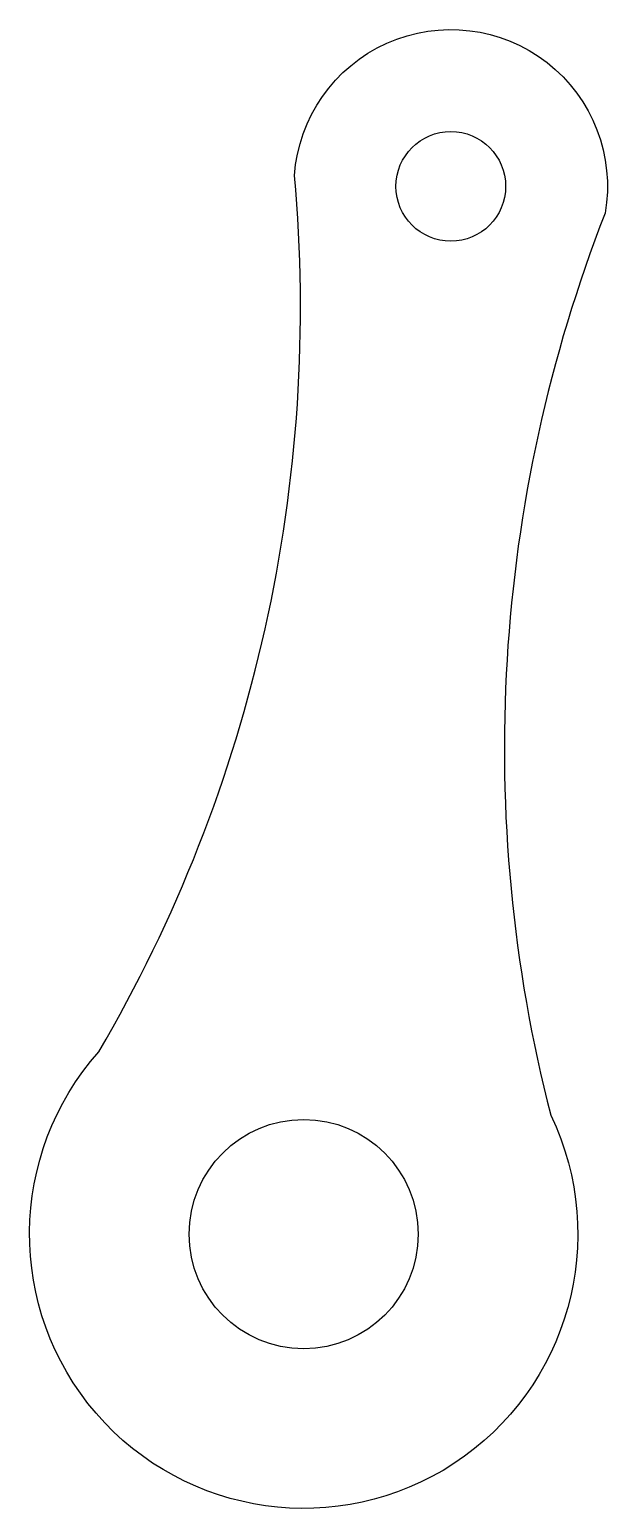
# Model space of a CAD drawing. Header units: millimetres. Extents: x -7 to 7.8, y -94 to -56.3.
import ezdxf

# ---------------------------------------------------------------- set-up
doc = ezdxf.new("R2010")
doc.units = ezdxf.units.MM
doc.layers.get('0').update_dxf_attribs({"linetype": 'CONTINUOUS'})

msp = doc.modelspace()

# ---------------------------------------------------------------- linework, layer by layer
msp.add_lwpolyline([(-5.229, -82.346, 0.156175), (-0.234, -59.984, -1.052484), (7.698, -60.947, 0.157357), (6.309, -83.967, -1.867746)], format="xyb", close=True)
for centre, radius in [((3.757, -60.263), 1.4), ((0, -87), 2.925)]:
    msp.add_circle(centre, radius)

doc.saveas('drawing.dxf')
